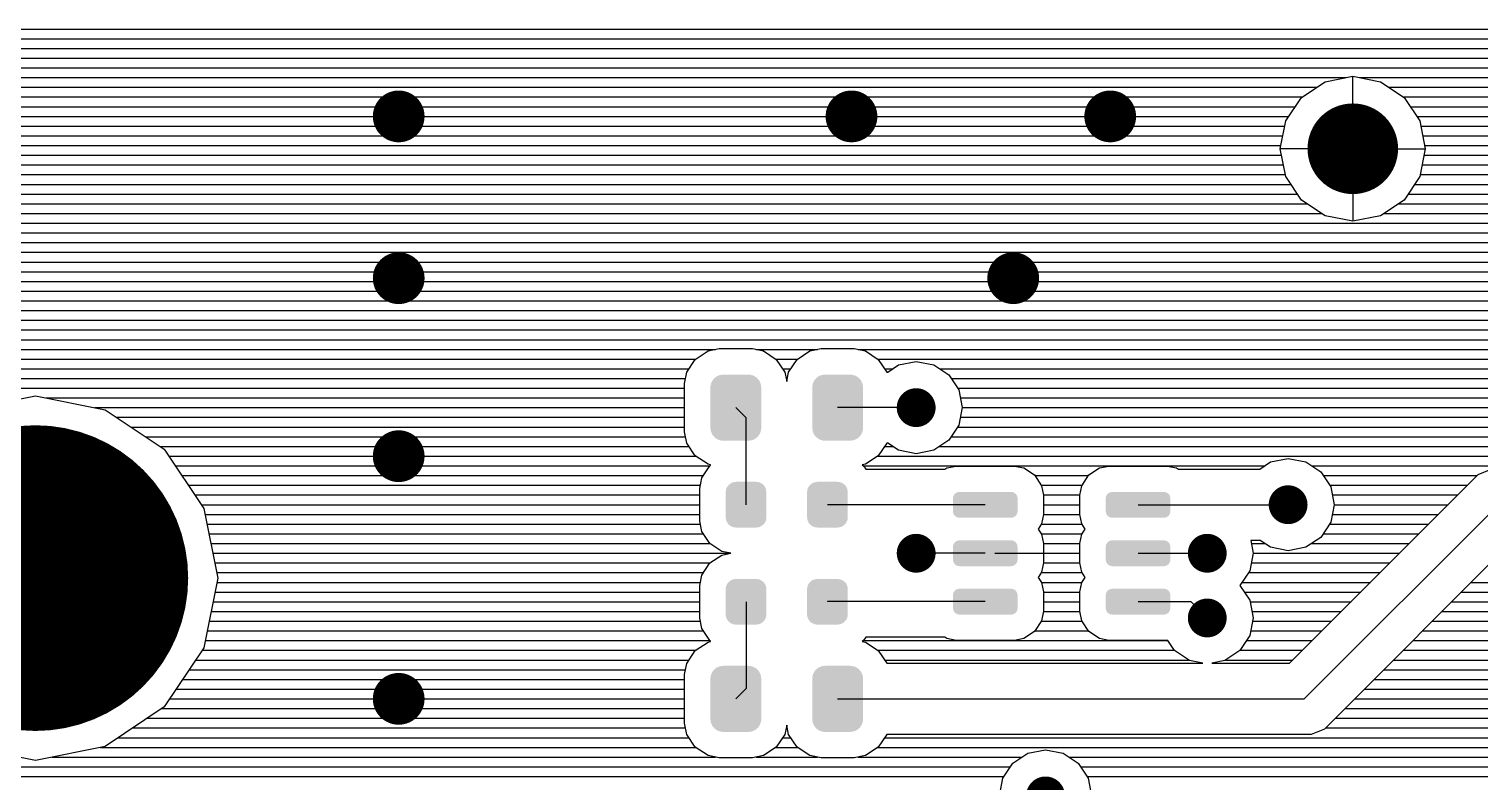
# Model space of a CAD drawing. Extents: x 295 to 953, y 10 to 290.
# Drawn here: x 559.6 to 622.3, y 223 to 255.5 of the extents above; entities that cross this region are included whole.
import ezdxf

# ---------------------------------------------------------------- set-up
doc = ezdxf.new("R2010")
doc.units = 0
doc.header["$LTSCALE"] = 5
doc.header["$MEASUREMENT"] = 0
doc.layers.get('0').update_dxf_attribs({"linetype": 'CONTINUOUS', "lineweight": 25})

msp = doc.modelspace()

# ---------------------------------------------------------------- linework, layer by layer
for p, q in [((555.145, 255.5), (643.737, 255.5)), ((555.173, 255.08), (643.737, 255.08)), ((555.089, 254.661), (643.737, 254.661)), ((554.625, 253.823), (643.737, 253.823)), ((554.91, 254.242), (643.737, 254.242)), ((554.011, 253.404), (616.468, 253.404)), ((614.557, 252.549), (615.574, 253.225)), ((615.574, 253.225), (616.775, 253.465)), ((616.775, 251.32), (616.775, 253.465)), ((616.775, 253.465), (617.971, 253.225)), ((617.077, 253.404), (643.737, 253.404)), ((617.971, 253.225), (618.988, 252.549)), ((553.144, 252.985), (615.21, 252.985)), ((618.334, 252.985), (643.737, 252.985)), ((552.306, 252.147), (614.288, 252.147)), ((552.725, 252.566), (614.585, 252.566)), ((613.875, 251.532), (614.557, 252.549)), ((618.96, 252.566), (643.737, 252.566)), ((618.988, 252.549), (619.67, 251.532)), ((619.256, 252.147), (643.737, 252.147)), ((551.887, 251.728), (614.009, 251.728)), ((613.64, 250.331), (613.875, 251.532)), ((619.536, 251.728), (643.737, 251.728)), ((619.67, 251.532), (619.904, 250.331)), ((551.809, 251.309), (613.836, 251.309)), ((551.809, 250.889), (613.752, 250.889)), ((619.709, 251.309), (643.737, 251.309)), ((619.793, 250.889), (643.737, 250.889)), ((551.809, 250.47), (613.668, 250.47)), ((615.78, 250.331), (613.64, 250.331)), ((613.875, 249.135), (613.64, 250.331)), ((617.764, 250.331), (619.904, 250.331)), ((619.904, 250.331), (619.67, 249.135)), ((619.876, 250.47), (643.737, 250.47)), ((551.809, 250.051), (613.696, 250.051)), ((551.809, 249.632), (613.78, 249.632)), ((619.765, 249.632), (643.737, 249.632)), ((619.848, 250.051), (643.737, 250.051)), ((551.809, 249.213), (613.864, 249.213)), ((614.557, 248.118), (613.875, 249.135)), ((616.775, 249.342), (616.775, 247.201)), ((619.67, 249.135), (618.988, 248.118)), ((619.681, 249.213), (643.737, 249.213)), ((551.815, 248.794), (614.104, 248.794)), ((551.815, 248.375), (614.383, 248.375)), ((619.161, 248.375), (643.737, 248.375)), ((619.441, 248.794), (643.737, 248.794)), ((551.815, 247.956), (614.797, 247.956)), ((615.574, 247.436), (614.557, 248.118)), ((618.988, 248.118), (617.971, 247.436)), ((618.748, 247.956), (643.737, 247.956)), ((551.815, 247.537), (615.423, 247.537)), ((551.815, 247.118), (643.737, 247.118)), ((616.775, 247.201), (615.574, 247.436)), ((617.971, 247.436), (616.775, 247.201)), ((618.122, 247.537), (643.737, 247.537)), ((551.815, 246.698), (643.737, 246.698)), ((551.815, 246.279), (643.62, 246.279)), ((551.815, 245.86), (643.502, 245.86)), ((551.815, 245.441), (643.419, 245.441)), ((551.815, 245.022), (643.502, 245.022)), ((551.815, 244.603), (643.62, 244.603)), ((551.815, 244.184), (643.899, 244.184)), ((551.815, 243.765), (644.402, 243.765)), ((551.815, 243.346), (646.425, 243.346)), ((551.815, 242.927), (646.425, 242.927)), ((551.815, 242.507), (646.425, 242.507)), ((551.815, 242.088), (646.425, 242.088)), ((551.815, 241.669), (589.243, 241.669)), ((588.371, 241.239), (588.924, 241.608)), ((588.924, 241.608), (589.411, 241.703)), ((589.411, 241.703), (590.841, 241.703)), ((590.841, 241.703), (591.327, 241.608)), ((591.003, 241.669), (593.646, 241.669)), ((591.327, 241.608), (591.875, 241.239)), ((592.775, 241.239), (593.322, 241.608)), ((593.322, 241.608), (593.808, 241.703)), ((593.808, 241.703), (595.239, 241.703)), ((595.239, 241.703), (595.725, 241.608)), ((595.407, 241.669), (646.425, 241.669)), ((595.725, 241.608), (596.278, 241.239)), ((551.815, 241.25), (588.394, 241.25)), ((551.815, 240.831), (588.103, 240.831)), ((587.907, 240.2), (588.002, 240.686)), ((588.002, 240.686), (588.371, 241.239)), ((591.858, 241.25), (592.791, 241.25)), ((591.875, 241.239), (592.244, 240.686)), ((592.149, 240.831), (592.501, 240.831)), ((592.244, 240.686), (592.328, 240.289)), ((592.328, 240.289), (592.406, 240.686)), ((592.406, 240.686), (592.775, 241.239)), ((596.256, 241.25), (646.425, 241.25)), ((596.278, 241.239), (596.641, 240.691)), ((596.546, 240.831), (596.904, 240.831)), ((596.641, 240.691), (596.692, 240.691)), ((596.692, 240.691), (597.15, 240.999)), ((597.15, 240.999), (597.916, 241.15)), ((597.916, 241.15), (598.676, 240.999)), ((598.676, 240.999), (599.324, 240.568)), ((598.921, 240.831), (646.425, 240.831)), ((551.815, 240.412), (587.952, 240.412)), ((587.907, 238.11), (587.907, 240.2)), ((592.3, 240.412), (592.35, 240.412)), ((599.324, 240.568), (599.754, 239.92)), ((599.424, 240.412), (646.425, 240.412)), ((551.815, 239.993), (587.907, 239.993)), ((556.866, 239.065), (559.872, 239.669)), ((559.872, 239.669), (562.884, 239.065)), ((560.331, 239.574), (587.907, 239.574)), ((599.704, 239.993), (646.425, 239.993)), ((599.754, 239.92), (599.905, 239.155)), ((599.821, 239.574), (646.425, 239.574)), ((562.437, 239.155), (587.907, 239.155)), ((562.884, 239.065), (565.438, 237.361)), ((590.567, 238.719), (590.126, 239.155)), ((597.916, 239.155), (594.524, 239.155)), ((599.905, 239.155), (599.754, 238.395)), ((599.905, 239.155), (646.425, 239.155)), ((563.382, 238.736), (587.907, 238.736)), ((564.008, 238.316), (587.907, 238.316)), ((590.567, 234.964), (590.567, 238.719)), ((599.754, 238.395), (599.324, 237.746)), ((599.704, 238.316), (646.604, 238.316)), ((599.821, 238.736), (646.453, 238.736)), ((564.633, 237.897), (587.952, 237.897)), ((588.002, 237.623), (587.907, 238.11)), ((588.371, 237.076), (588.002, 237.623)), ((596.641, 237.618), (596.278, 237.076)), ((596.692, 237.618), (596.641, 237.618)), ((597.15, 237.316), (596.692, 237.618)), ((599.324, 237.746), (598.676, 237.316)), ((599.424, 237.897), (646.414, 237.897)), ((565.259, 237.478), (588.103, 237.478)), ((565.438, 237.361), (567.142, 234.807)), ((565.639, 237.059), (588.394, 237.059)), ((588.924, 236.707), (588.371, 237.076)), ((596.278, 237.076), (595.725, 236.707)), ((596.256, 237.059), (646.213, 237.059)), ((596.546, 237.478), (596.904, 237.478)), ((597.916, 237.16), (597.15, 237.316)), ((598.676, 237.316), (597.916, 237.16)), ((598.921, 237.478), (646.296, 237.478)), ((613.215, 236.808), (613.981, 236.959)), ((613.981, 236.959), (614.741, 236.808)), ((565.919, 236.64), (589.008, 236.64)), ((588.656, 236.12), (589.003, 236.64)), ((589.031, 236.685), (588.924, 236.707)), ((589.003, 236.64), (589.031, 236.657)), ((589.031, 236.657), (589.031, 236.685)), ((595.725, 236.707), (595.585, 236.679)), ((595.585, 236.679), (595.647, 236.64)), ((595.641, 236.64), (612.97, 236.64)), ((595.647, 236.64), (595.742, 236.495)), ((595.742, 236.495), (599.151, 236.495)), ((599.151, 236.495), (599.234, 236.556)), ((599.234, 236.556), (599.642, 236.634)), ((599.642, 236.634), (602.157, 236.634)), ((602.157, 236.634), (602.559, 236.556)), ((602.559, 236.556), (603.023, 236.249)), ((605.376, 236.249), (605.839, 236.556)), ((605.839, 236.556), (606.242, 236.634)), ((606.242, 236.634), (608.756, 236.634)), ((608.756, 236.634), (609.164, 236.556)), ((609.164, 236.556), (609.248, 236.495)), ((609.248, 236.495), (612.752, 236.495)), ((612.752, 236.495), (613.215, 236.808)), ((614.741, 236.808), (615.389, 236.377)), ((614.987, 236.64), (646.296, 236.64)), ((615.389, 236.377), (615.82, 235.729)), ((622.19, 236.266), (622.754, 236.5)), ((566.198, 236.221), (588.723, 236.221)), ((566.477, 235.802), (588.595, 235.802)), ((588.567, 235.668), (588.656, 236.12)), ((588.567, 234.26), (588.567, 235.668)), ((603.023, 236.249), (603.33, 235.785)), ((603.04, 236.221), (605.359, 236.221)), ((603.319, 235.802), (605.079, 235.802)), ((603.33, 235.785), (603.414, 235.377)), ((604.984, 235.377), (605.068, 235.785)), ((605.068, 235.785), (605.376, 236.249)), ((614.043, 228.118), (621.754, 235.835)), ((615.49, 236.221), (622.145, 236.221)), ((615.769, 235.802), (621.726, 235.802)), ((615.82, 235.729), (615.97, 234.964)), ((621.754, 235.835), (622.19, 236.266)), ((566.762, 235.383), (588.567, 235.383)), ((603.414, 235.383), (604.984, 235.383)), ((603.414, 235.377), (603.414, 234.545)), ((604.984, 234.545), (604.984, 235.377)), ((615.887, 235.383), (621.307, 235.383)), ((567.042, 234.964), (588.567, 234.964)), ((567.142, 234.807), (567.746, 231.795)), ((567.198, 234.545), (588.567, 234.545)), ((595.485, 234.958), (594.082, 234.964)), ((600.9, 234.958), (595.485, 234.958)), ((603.414, 234.545), (603.33, 234.137)), ((603.414, 234.964), (604.984, 234.964)), ((603.414, 234.545), (604.984, 234.545)), ((605.068, 234.137), (604.984, 234.545)), ((607.499, 234.958), (613.975, 234.958)), ((613.981, 234.964), (613.975, 234.958)), ((614.68, 226.582), (623.062, 234.964)), ((615.97, 234.964), (615.82, 234.204)), ((615.887, 234.545), (620.469, 234.545)), ((615.97, 234.964), (620.888, 234.964)), ((567.282, 234.125), (588.595, 234.125)), ((588.656, 233.807), (588.567, 234.26)), ((589.003, 233.293), (588.656, 233.807)), ((603.33, 234.137), (603.185, 233.913)), ((603.185, 233.913), (603.33, 233.695)), ((603.325, 234.125), (605.074, 234.125)), ((605.213, 233.913), (605.068, 234.137)), ((605.068, 233.695), (605.213, 233.913)), ((615.82, 234.204), (615.389, 233.555)), ((615.769, 234.125), (620.05, 234.125)), ((567.366, 233.706), (588.723, 233.706)), ((567.444, 233.287), (589.008, 233.287)), ((589.517, 232.946), (589.003, 233.293)), ((603.325, 233.706), (605.074, 233.706)), ((603.33, 233.695), (603.414, 233.287)), ((603.414, 233.287), (604.984, 233.287)), ((603.414, 233.287), (603.414, 232.455)), ((604.984, 233.287), (605.068, 233.695)), ((604.984, 232.455), (604.984, 233.287)), ((612.768, 233.421), (612.372, 233.421)), ((612.372, 233.421), (612.478, 232.868)), ((612.394, 233.287), (612.97, 233.287)), ((613.215, 233.125), (612.768, 233.421)), ((615.389, 233.555), (614.741, 233.125)), ((614.987, 233.287), (619.211, 233.287)), ((615.49, 233.706), (619.631, 233.706)), ((623.693, 233.427), (615.546, 225.28)), ((567.528, 232.868), (589.908, 232.868)), ((589.003, 232.449), (589.517, 232.79)), ((589.908, 232.868), (589.517, 232.946)), ((589.517, 232.79), (589.908, 232.868)), ((600.9, 232.868), (597.916, 232.868)), ((601.319, 232.868), (603.414, 232.868)), ((603.414, 232.868), (604.984, 232.868)), ((607.499, 232.868), (610.489, 232.868)), ((612.478, 232.868), (612.327, 232.108)), ((612.478, 232.868), (618.792, 232.868)), ((613.981, 232.969), (613.215, 233.125)), ((614.741, 233.125), (613.981, 232.969)), ((567.612, 232.449), (589.008, 232.449)), ((567.696, 232.03), (588.723, 232.03)), ((588.567, 231.477), (588.656, 231.929)), ((588.656, 231.929), (589.003, 232.449)), ((603.33, 232.047), (603.185, 231.823)), ((603.325, 232.03), (605.074, 232.03)), ((603.414, 232.455), (603.33, 232.047)), ((603.414, 232.449), (604.984, 232.449)), ((605.068, 232.047), (604.984, 232.455)), ((605.213, 231.823), (605.068, 232.047)), ((612.327, 232.108), (611.902, 231.471)), ((612.277, 232.03), (617.954, 232.03)), ((612.394, 232.449), (618.373, 232.449)), ((567.746, 231.795), (567.142, 228.783)), ((567.707, 231.611), (588.595, 231.611)), ((588.567, 230.069), (588.567, 231.477)), ((603.185, 231.823), (603.33, 231.605)), ((603.325, 231.611), (605.074, 231.611)), ((603.33, 231.605), (603.414, 231.197)), ((604.984, 231.197), (605.068, 231.605)), ((605.068, 231.605), (605.213, 231.823)), ((611.902, 231.471), (612.327, 230.84)), ((611.997, 231.611), (617.535, 231.611)), ((621.877, 231.611), (646.604, 231.611)), ((567.539, 230.773), (588.567, 230.773)), ((567.623, 231.192), (588.567, 231.192)), ((590.567, 230.773), (590.567, 227.023)), ((594.088, 230.778), (594.082, 230.773)), ((600.9, 230.778), (594.088, 230.778)), ((603.414, 231.197), (603.414, 230.365)), ((603.414, 231.192), (604.984, 231.192)), ((603.414, 230.773), (604.984, 230.773)), ((604.984, 230.365), (604.984, 231.197)), ((607.499, 230.778), (609.784, 230.778)), ((609.784, 230.778), (610.489, 230.074)), ((612.092, 231.192), (617.116, 231.192)), ((612.327, 230.84), (612.478, 230.074)), ((612.338, 230.773), (616.697, 230.773)), ((621.039, 230.773), (646.425, 230.773)), ((621.458, 231.192), (646.453, 231.192)), ((567.455, 230.354), (588.567, 230.354)), ((588.656, 229.616), (588.567, 230.069)), ((603.414, 230.365), (603.33, 229.957)), ((603.414, 230.354), (604.984, 230.354)), ((605.068, 229.957), (604.984, 230.365)), ((612.478, 230.074), (612.327, 229.314)), ((612.422, 230.354), (616.278, 230.354)), ((620.62, 230.354), (646.425, 230.354)), ((567.288, 229.515), (588.723, 229.515)), ((567.372, 229.934), (588.595, 229.934)), ((589.003, 229.102), (588.656, 229.616)), ((603.023, 229.493), (602.559, 229.186)), ((603.33, 229.957), (603.023, 229.493)), ((603.04, 229.515), (605.359, 229.515)), ((603.319, 229.934), (605.079, 229.934)), ((605.376, 229.493), (605.068, 229.957)), ((605.834, 229.186), (605.376, 229.493)), ((612.366, 229.515), (615.44, 229.515)), ((612.45, 229.934), (615.859, 229.934)), ((619.781, 229.515), (646.425, 229.515)), ((620.2, 229.934), (646.425, 229.934)), ((567.142, 228.783), (565.438, 226.235)), ((567.204, 229.096), (589.008, 229.096)), ((588.371, 228.666), (588.924, 229.035)), ((588.924, 229.035), (589.031, 229.057)), ((589.031, 229.085), (589.003, 229.102)), ((589.031, 229.057), (589.031, 229.085)), ((595.647, 229.102), (595.585, 229.063)), ((595.585, 229.063), (595.725, 229.035)), ((595.641, 229.096), (608.784, 229.096)), ((595.742, 229.241), (595.647, 229.102)), ((595.725, 229.035), (596.278, 228.666)), ((599.151, 229.241), (595.742, 229.241)), ((599.234, 229.186), (599.151, 229.241)), ((599.642, 229.102), (599.234, 229.186)), ((602.157, 229.102), (599.642, 229.102)), ((602.559, 229.186), (602.157, 229.102)), ((606.242, 229.102), (605.834, 229.186)), ((608.756, 229.102), (606.242, 229.102)), ((608.779, 229.107), (608.756, 229.102)), ((609.075, 228.666), (608.779, 229.107)), ((612.327, 229.314), (611.897, 228.666)), ((612.187, 229.096), (615.02, 229.096)), ((619.362, 229.096), (646.425, 229.096)), ((566.79, 228.258), (588.103, 228.258)), ((567.075, 228.677), (588.394, 228.677)), ((588.002, 228.113), (588.371, 228.666)), ((596.256, 228.677), (609.069, 228.677)), ((596.278, 228.666), (596.641, 228.118)), ((596.546, 228.258), (609.684, 228.258)), ((609.723, 228.236), (609.075, 228.666)), ((610.293, 228.118), (609.723, 228.236)), ((611.249, 228.236), (610.679, 228.118)), ((611.897, 228.666), (611.249, 228.236)), ((611.288, 228.258), (614.182, 228.258)), ((611.902, 228.677), (614.601, 228.677)), ((618.524, 228.258), (646.425, 228.258)), ((618.943, 228.677), (646.425, 228.677)), ((566.511, 227.839), (587.952, 227.839)), ((587.907, 227.627), (588.002, 228.113)), ((587.907, 225.537), (587.907, 227.627)), ((596.641, 228.118), (610.293, 228.118)), ((610.679, 228.118), (614.043, 228.118)), ((618.105, 227.839), (646.425, 227.839)), ((565.952, 227.001), (587.907, 227.001)), ((566.232, 227.42), (587.907, 227.42)), ((590.567, 227.023), (590.126, 226.582)), ((617.267, 227.001), (646.425, 227.001)), ((617.686, 227.42), (646.425, 227.42)), ((565.673, 226.582), (587.907, 226.582)), ((594.524, 226.582), (614.68, 226.582)), ((616.848, 226.582), (646.425, 226.582)), ((565.438, 226.235), (562.884, 224.525)), ((564.706, 225.743), (587.907, 225.743)), ((565.338, 226.163), (587.907, 226.163)), ((616.009, 225.743), (646.671, 225.743)), ((616.429, 226.163), (646.509, 226.163)), ((564.08, 225.324), (587.952, 225.324)), ((588.002, 225.05), (587.907, 225.537)), ((588.371, 224.503), (588.002, 225.05)), ((592.244, 225.05), (591.875, 224.503)), ((592.328, 225.453), (592.244, 225.05)), ((592.3, 225.324), (592.35, 225.324)), ((592.406, 225.05), (592.328, 225.453)), ((592.775, 224.503), (592.406, 225.05)), ((596.641, 225.045), (596.278, 224.503)), ((614.981, 225.045), (596.641, 225.045)), ((615.546, 225.28), (614.981, 225.045)), ((615.59, 225.324), (646.414, 225.324)), ((559.872, 223.927), (556.866, 224.525)), ((562.884, 224.525), (559.872, 223.927)), ((562.689, 224.486), (588.394, 224.486)), ((563.454, 224.905), (588.103, 224.905)), ((588.924, 224.134), (588.371, 224.503)), ((591.875, 224.503), (591.327, 224.134)), ((591.858, 224.486), (592.791, 224.486)), ((592.149, 224.905), (592.501, 224.905)), ((593.322, 224.134), (592.775, 224.503)), ((596.278, 224.503), (595.725, 224.134)), ((596.256, 224.486), (646.213, 224.486)), ((596.546, 224.905), (646.296, 224.905)), ((602.738, 224.235), (603.504, 224.386)), ((603.504, 224.386), (604.264, 224.235)), ((560.582, 224.067), (589.243, 224.067)), ((589.411, 224.033), (588.924, 224.134)), ((590.841, 224.033), (589.411, 224.033)), ((591.327, 224.134), (590.841, 224.033)), ((591.003, 224.067), (593.646, 224.067)), ((593.808, 224.033), (593.322, 224.134)), ((595.239, 224.033), (593.808, 224.033)), ((595.725, 224.134), (595.239, 224.033)), ((595.407, 224.067), (602.492, 224.067)), ((601.66, 223.156), (602.09, 223.804)), ((602.09, 223.804), (602.738, 224.235)), ((604.264, 224.235), (604.912, 223.804)), ((604.509, 224.067), (646.296, 224.067)), ((604.912, 223.804), (605.342, 223.156)), ((551.815, 223.648), (601.989, 223.648)), ((551.815, 223.229), (601.71, 223.229)), ((601.509, 222.391), (601.66, 223.156)), ((605.012, 223.648), (646.414, 223.648)), ((605.292, 223.229), (625.375, 223.229)), ((605.342, 223.156), (605.493, 222.391))]:
    msp.add_line(p, q)
for points, const_width in [([(575.005, 251.728, 1), (576.122, 251.728, 1)], 1.118), ([(594.563, 251.728, 1), (595.68, 251.728, 1)], 1.118), ([(605.739, 251.728, 1), (606.856, 251.728, 1)], 1.118), ([(615.797, 250.331, 1), (617.753, 250.331, 1)], 1.956), ([(575.005, 244.743, 1), (576.122, 244.743, 1)], 1.118), ([(601.548, 244.743, 1), (602.665, 244.743, 1)], 1.118), ([(597.496, 239.155, 1), (598.335, 239.155, 1)], 0.838), ([(556.573, 231.795, 1), (563.172, 231.795, 1)], 6.599), ([(575.005, 237.059, 1), (576.122, 237.059, 1)], 1.118), ([(613.562, 234.964, 1), (614.4, 234.964, 1)], 0.838), ([(597.496, 232.868, 1), (598.335, 232.868, 1)], 0.838), ([(610.069, 232.868, 1), (610.908, 232.868, 1)], 0.838), ([(610.069, 230.074, 1), (610.908, 230.074, 1)], 0.838), ([(575.005, 226.582, 1), (576.122, 226.582, 1)], 1.118), ([(603.084, 222.391, 1), (603.923, 222.391, 1)], 0.838)]:
    msp.add_lwpolyline(points, format="xyb", close=True, dxfattribs=dict(const_width=const_width))
for points in [[(589.025, 238.274), (589.025, 240.035), (591.227, 238.274), (591.227, 240.035)], [(589.028, 240.035), (589.033, 240.108), (591.224, 240.035), (591.213, 240.108)], [(589.033, 240.108), (589.057, 240.189), (591.213, 240.108), (591.2, 240.189)], [(589.057, 240.189), (589.077, 240.258), (591.2, 240.189), (591.168, 240.258)], [(589.077, 240.258), (589.123, 240.331), (591.168, 240.258), (591.134, 240.331)], [(589.123, 240.331), (589.161, 240.39), (591.134, 240.331), (591.083, 240.39)], [(589.161, 240.39), (589.228, 240.449), (591.083, 240.39), (591.031, 240.449)], [(589.228, 240.449), (589.279, 240.493), (591.031, 240.449), (590.961, 240.493)], [(589.279, 240.493), (589.364, 240.533), (590.961, 240.493), (590.899, 240.533)], [(589.364, 240.533), (589.421, 240.559), (590.899, 240.533), (590.807, 240.559)], [(589.421, 240.559), (589.533, 240.576), (590.807, 240.559), (590.749, 240.576)], [(589.533, 240.576), (589.568, 240.581), (590.749, 240.576), (590.676, 240.581)], [(589.568, 240.581), (589.575, 240.582), (590.676, 240.581), (590.676, 240.582)], [(589.575, 240.582), (589.575, 240.585), (590.676, 240.582), (590.676, 240.585)], [(593.423, 238.274), (593.423, 240.035), (595.624, 238.274), (595.624, 240.035)], [(593.426, 240.035), (593.431, 240.108), (595.622, 240.035), (595.611, 240.108)], [(593.431, 240.108), (593.454, 240.189), (595.611, 240.108), (595.598, 240.189)], [(593.454, 240.189), (593.475, 240.258), (595.598, 240.189), (595.566, 240.258)], [(593.475, 240.258), (593.521, 240.331), (595.566, 240.258), (595.532, 240.331)], [(593.521, 240.331), (593.559, 240.39), (595.532, 240.331), (595.48, 240.39)], [(593.559, 240.39), (593.625, 240.449), (595.48, 240.39), (595.429, 240.449)], [(593.625, 240.449), (593.676, 240.493), (595.429, 240.449), (595.359, 240.493)], [(593.676, 240.493), (593.761, 240.533), (595.359, 240.493), (595.297, 240.533)], [(593.761, 240.533), (593.818, 240.559), (595.297, 240.533), (595.205, 240.559)], [(593.818, 240.559), (593.931, 240.576), (595.205, 240.559), (595.146, 240.576)], [(593.931, 240.576), (593.966, 240.581), (595.146, 240.576), (595.074, 240.581)], [(593.966, 240.581), (593.973, 240.582), (595.074, 240.581), (595.074, 240.582)], [(593.973, 240.582), (593.973, 240.585), (595.074, 240.582), (595.074, 240.585)], [(589.039, 238.201), (589.028, 238.274), (591.219, 238.201), (591.224, 238.274)], [(589.051, 238.12), (589.039, 238.201), (591.195, 238.12), (591.219, 238.201)], [(593.437, 238.201), (593.426, 238.274), (595.616, 238.201), (595.622, 238.274)], [(593.449, 238.12), (593.437, 238.201), (595.593, 238.12), (595.616, 238.201)], [(589.083, 238.051), (589.051, 238.12), (591.175, 238.051), (591.195, 238.12)], [(589.117, 237.978), (589.083, 238.051), (591.129, 237.978), (591.175, 238.051)], [(589.168, 237.919), (589.117, 237.978), (591.091, 237.919), (591.129, 237.978)], [(589.22, 237.86), (589.168, 237.919), (591.024, 237.86), (591.091, 237.919)], [(589.289, 237.816), (589.22, 237.86), (590.973, 237.816), (591.024, 237.86)], [(589.352, 237.776), (589.289, 237.816), (590.887, 237.776), (590.973, 237.816)], [(589.442, 237.75), (589.352, 237.776), (590.831, 237.75), (590.887, 237.776)], [(589.502, 237.732), (589.442, 237.75), (590.714, 237.732), (590.831, 237.75)], [(589.575, 237.727), (589.502, 237.732), (590.678, 237.727), (590.714, 237.732)], [(589.575, 237.724), (589.575, 237.727), (590.676, 237.724), (590.676, 237.727)], [(589.575, 237.727), (589.575, 237.727), (590.676, 237.727), (590.678, 237.727)], [(593.481, 238.051), (593.449, 238.12), (595.573, 238.051), (595.593, 238.12)], [(593.514, 237.978), (593.481, 238.051), (595.526, 237.978), (595.573, 238.051)], [(593.566, 237.919), (593.514, 237.978), (595.489, 237.919), (595.526, 237.978)], [(593.617, 237.86), (593.566, 237.919), (595.422, 237.86), (595.489, 237.919)], [(593.687, 237.816), (593.617, 237.86), (595.371, 237.816), (595.422, 237.86)], [(593.749, 237.776), (593.687, 237.816), (595.285, 237.776), (595.371, 237.816)], [(593.839, 237.75), (593.749, 237.776), (595.229, 237.75), (595.285, 237.776)], [(593.9, 237.732), (593.839, 237.75), (595.111, 237.732), (595.229, 237.75)], [(593.973, 237.727), (593.9, 237.732), (595.076, 237.727), (595.111, 237.732)], [(593.973, 237.724), (593.973, 237.727), (595.074, 237.724), (595.074, 237.727)], [(593.973, 237.727), (593.973, 237.727), (595.074, 237.727), (595.076, 237.727)], [(589.706, 235.637), (589.713, 235.652), (591.427, 235.637), (591.424, 235.652)], [(589.713, 235.652), (589.767, 235.762), (591.424, 235.652), (591.365, 235.762)], [(589.767, 235.762), (589.779, 235.775), (591.365, 235.762), (591.359, 235.775)], [(589.779, 235.775), (589.864, 235.862), (591.359, 235.775), (591.267, 235.862)], [(589.864, 235.862), (589.882, 235.871), (591.267, 235.862), (591.258, 235.871)], [(589.882, 235.871), (589.988, 235.927), (591.258, 235.871), (591.141, 235.927)], [(589.988, 235.927), (590.017, 235.931), (591.141, 235.927), (591.132, 235.931)], [(590.017, 235.931), (590.126, 235.949), (591.132, 235.931), (591.009, 235.949)], [(590.126, 235.949), (590.126, 235.953), (591.009, 235.949), (591.009, 235.953)], [(593.221, 235.637), (593.228, 235.652), (594.941, 235.637), (594.939, 235.652)], [(593.228, 235.652), (593.282, 235.762), (594.939, 235.652), (594.88, 235.762)], [(593.282, 235.762), (593.294, 235.775), (594.88, 235.762), (594.874, 235.775)], [(593.294, 235.775), (593.379, 235.862), (594.874, 235.775), (594.782, 235.862)], [(593.379, 235.862), (593.396, 235.871), (594.782, 235.862), (594.773, 235.871)], [(593.396, 235.871), (593.503, 235.927), (594.773, 235.871), (594.656, 235.927)], [(593.503, 235.927), (593.532, 235.931), (594.656, 235.927), (594.647, 235.931)], [(593.532, 235.931), (593.641, 235.949), (594.647, 235.931), (594.524, 235.949)], [(593.641, 235.949), (593.641, 235.953), (594.524, 235.949), (594.524, 235.953)], [(589.687, 235.514), (589.706, 235.637), (591.447, 235.514), (591.427, 235.637)], [(589.687, 235.511), (589.687, 235.514), (591.447, 235.511), (591.447, 235.514)], [(589.687, 234.416), (589.687, 235.511), (591.447, 234.416), (591.447, 235.511)], [(593.202, 235.514), (593.221, 235.637), (594.962, 235.514), (594.941, 235.637)], [(593.202, 235.511), (593.202, 235.514), (594.962, 235.511), (594.962, 235.514)], [(593.202, 234.416), (593.202, 235.511), (594.962, 234.416), (594.962, 235.511)], [(599.503, 235.237), (599.521, 235.338), (602.297, 235.237), (602.276, 235.338)], [(599.503, 234.679), (599.503, 235.237), (602.297, 234.679), (602.297, 235.237)], [(599.521, 235.338), (599.527, 235.346), (602.276, 235.338), (602.274, 235.346)], [(599.527, 235.346), (599.581, 235.432), (602.274, 235.346), (602.216, 235.432)], [(599.581, 235.432), (599.59, 235.438), (602.216, 235.432), (602.212, 235.438)], [(599.59, 235.438), (599.673, 235.495), (602.212, 235.438), (602.123, 235.495)], [(599.673, 235.495), (599.689, 235.498), (602.123, 235.495), (602.118, 235.498)], [(599.689, 235.498), (599.782, 235.517), (602.118, 235.498), (602.017, 235.517)], [(606.102, 235.237), (606.121, 235.338), (608.896, 235.237), (608.876, 235.338)], [(606.102, 234.679), (606.102, 235.237), (608.896, 234.679), (608.896, 235.237)], [(606.121, 235.338), (606.126, 235.346), (608.876, 235.338), (608.874, 235.346)], [(606.126, 235.346), (606.181, 235.432), (608.874, 235.346), (608.815, 235.432)], [(606.181, 235.432), (606.19, 235.438), (608.815, 235.432), (608.811, 235.438)], [(606.19, 235.438), (606.272, 235.495), (608.811, 235.438), (608.723, 235.495)], [(606.272, 235.495), (606.289, 235.498), (608.723, 235.495), (608.717, 235.498)], [(606.289, 235.498), (606.381, 235.517), (608.717, 235.498), (608.617, 235.517)], [(589.687, 234.413), (589.687, 234.416), (591.447, 234.413), (591.447, 234.416)], [(589.708, 234.29), (589.687, 234.413), (591.429, 234.29), (591.447, 234.413)], [(593.202, 234.413), (593.202, 234.416), (594.962, 234.413), (594.962, 234.416)], [(593.223, 234.29), (593.202, 234.413), (594.944, 234.29), (594.962, 234.413)], [(599.523, 234.578), (599.503, 234.679), (602.278, 234.578), (602.297, 234.679)], [(599.525, 234.57), (599.523, 234.578), (602.272, 234.57), (602.278, 234.578)], [(599.583, 234.484), (599.525, 234.57), (602.218, 234.484), (602.272, 234.57)], [(599.588, 234.478), (599.583, 234.484), (602.209, 234.478), (602.218, 234.484)], [(599.676, 234.421), (599.588, 234.478), (602.126, 234.421), (602.209, 234.478)], [(599.681, 234.418), (599.676, 234.421), (602.11, 234.418), (602.126, 234.421)], [(599.782, 234.399), (599.681, 234.418), (602.017, 234.399), (602.11, 234.418)], [(606.122, 234.578), (606.102, 234.679), (608.877, 234.578), (608.896, 234.679)], [(606.124, 234.57), (606.122, 234.578), (608.872, 234.57), (608.877, 234.578)], [(606.183, 234.484), (606.124, 234.57), (608.817, 234.484), (608.872, 234.57)], [(606.187, 234.478), (606.183, 234.484), (608.808, 234.478), (608.817, 234.484)], [(606.275, 234.421), (606.187, 234.478), (608.726, 234.421), (608.808, 234.478)], [(606.281, 234.418), (606.275, 234.421), (608.709, 234.418), (608.726, 234.421)], [(606.381, 234.399), (606.281, 234.418), (608.617, 234.399), (608.709, 234.418)], [(589.711, 234.276), (589.708, 234.29), (591.422, 234.276), (591.429, 234.29)], [(589.769, 234.165), (589.711, 234.276), (591.368, 234.165), (591.422, 234.276)], [(589.776, 234.152), (589.769, 234.165), (591.356, 234.152), (591.368, 234.165)], [(589.867, 234.065), (589.776, 234.152), (591.27, 234.065), (591.356, 234.152)], [(589.877, 234.056), (589.867, 234.065), (591.253, 234.056), (591.27, 234.065)], [(589.993, 234), (589.877, 234.056), (591.147, 234), (591.253, 234.056)], [(590.003, 233.996), (589.993, 234), (591.118, 233.996), (591.147, 234)], [(590.126, 233.978), (590.003, 233.996), (591.009, 233.978), (591.118, 233.996)], [(590.126, 233.975), (590.126, 233.978), (591.009, 233.975), (591.009, 233.978)], [(593.225, 234.276), (593.223, 234.29), (594.936, 234.276), (594.944, 234.29)], [(593.284, 234.165), (593.225, 234.276), (594.883, 234.165), (594.936, 234.276)], [(593.291, 234.152), (593.284, 234.165), (594.87, 234.152), (594.883, 234.165)], [(593.382, 234.065), (593.291, 234.152), (594.785, 234.065), (594.87, 234.152)], [(593.392, 234.056), (593.382, 234.065), (594.768, 234.056), (594.785, 234.065)], [(593.508, 234), (593.392, 234.056), (594.661, 234), (594.768, 234.056)], [(593.518, 233.996), (593.508, 234), (594.633, 233.996), (594.661, 234)], [(593.641, 233.978), (593.518, 233.996), (594.524, 233.978), (594.633, 233.996)], [(593.641, 233.975), (593.641, 233.978), (594.524, 233.975), (594.524, 233.978)], [(599.503, 233.148), (599.521, 233.248), (602.297, 233.148), (602.276, 233.248)], [(599.503, 232.589), (599.503, 233.148), (602.297, 232.589), (602.297, 233.148)], [(599.521, 233.248), (599.527, 233.256), (602.276, 233.248), (602.274, 233.256)], [(599.527, 233.256), (599.581, 233.342), (602.274, 233.256), (602.216, 233.342)], [(599.581, 233.342), (599.59, 233.348), (602.216, 233.342), (602.212, 233.348)], [(599.59, 233.348), (599.673, 233.405), (602.212, 233.348), (602.123, 233.405)], [(599.673, 233.405), (599.689, 233.408), (602.123, 233.405), (602.118, 233.408)], [(599.689, 233.408), (599.782, 233.427), (602.118, 233.408), (602.017, 233.427)], [(606.102, 233.148), (606.121, 233.248), (608.896, 233.148), (608.876, 233.248)], [(606.102, 232.589), (606.102, 233.148), (608.896, 232.589), (608.896, 233.148)], [(606.121, 233.248), (606.126, 233.256), (608.876, 233.248), (608.874, 233.256)], [(606.126, 233.256), (606.181, 233.342), (608.874, 233.256), (608.815, 233.342)], [(606.181, 233.342), (606.19, 233.348), (608.815, 233.342), (608.811, 233.348)], [(606.19, 233.348), (606.272, 233.405), (608.811, 233.348), (608.723, 233.405)], [(606.272, 233.405), (606.289, 233.408), (608.723, 233.405), (608.717, 233.408)], [(606.289, 233.408), (606.381, 233.427), (608.717, 233.408), (608.617, 233.427)], [(599.523, 232.488), (599.503, 232.589), (602.278, 232.488), (602.297, 232.589)], [(606.122, 232.488), (606.102, 232.589), (608.877, 232.488), (608.896, 232.589)], [(599.525, 232.48), (599.523, 232.488), (602.272, 232.48), (602.278, 232.488)], [(599.583, 232.394), (599.525, 232.48), (602.218, 232.394), (602.272, 232.48)], [(599.588, 232.388), (599.583, 232.394), (602.209, 232.388), (602.218, 232.394)], [(599.676, 232.331), (599.588, 232.388), (602.126, 232.331), (602.209, 232.388)], [(599.681, 232.328), (599.676, 232.331), (602.11, 232.328), (602.126, 232.331)], [(599.782, 232.309), (599.681, 232.328), (602.017, 232.309), (602.11, 232.328)], [(606.124, 232.48), (606.122, 232.488), (608.872, 232.48), (608.877, 232.488)], [(606.183, 232.394), (606.124, 232.48), (608.817, 232.394), (608.872, 232.48)], [(606.187, 232.388), (606.183, 232.394), (608.808, 232.388), (608.817, 232.394)], [(606.275, 232.331), (606.187, 232.388), (608.726, 232.331), (608.808, 232.388)], [(606.281, 232.328), (606.275, 232.331), (608.709, 232.328), (608.726, 232.331)], [(606.381, 232.309), (606.281, 232.328), (608.617, 232.309), (608.709, 232.328)], [(589.687, 231.323), (589.706, 231.446), (591.447, 231.323), (591.427, 231.446)], [(589.687, 231.32), (589.687, 231.323), (591.447, 231.32), (591.447, 231.323)], [(589.687, 230.225), (589.687, 231.32), (591.447, 230.225), (591.447, 231.32)], [(589.706, 231.446), (589.713, 231.461), (591.427, 231.446), (591.424, 231.461)], [(589.713, 231.461), (589.767, 231.571), (591.424, 231.461), (591.365, 231.571)], [(589.767, 231.571), (589.779, 231.584), (591.365, 231.571), (591.359, 231.584)], [(589.779, 231.584), (589.864, 231.671), (591.359, 231.584), (591.267, 231.671)], [(589.864, 231.671), (589.882, 231.68), (591.267, 231.671), (591.258, 231.68)], [(589.882, 231.68), (589.988, 231.736), (591.258, 231.68), (591.141, 231.736)], [(589.988, 231.736), (590.017, 231.74), (591.141, 231.736), (591.132, 231.74)], [(590.017, 231.74), (590.126, 231.758), (591.132, 231.74), (591.009, 231.758)], [(590.126, 231.758), (590.126, 231.762), (591.009, 231.758), (591.009, 231.762)], [(593.202, 231.323), (593.221, 231.446), (594.962, 231.323), (594.941, 231.446)], [(593.202, 231.32), (593.202, 231.323), (594.962, 231.32), (594.962, 231.323)], [(593.202, 230.225), (593.202, 231.32), (594.962, 230.225), (594.962, 231.32)], [(593.221, 231.446), (593.228, 231.461), (594.941, 231.446), (594.939, 231.461)], [(593.228, 231.461), (593.282, 231.571), (594.939, 231.461), (594.88, 231.571)], [(593.282, 231.571), (593.294, 231.584), (594.88, 231.571), (594.874, 231.584)], [(593.294, 231.584), (593.379, 231.671), (594.874, 231.584), (594.782, 231.671)], [(593.379, 231.671), (593.396, 231.68), (594.782, 231.671), (594.773, 231.68)], [(593.396, 231.68), (593.503, 231.736), (594.773, 231.68), (594.656, 231.736)], [(593.503, 231.736), (593.532, 231.74), (594.656, 231.736), (594.647, 231.74)], [(593.532, 231.74), (593.641, 231.758), (594.647, 231.74), (594.524, 231.758)], [(593.641, 231.758), (593.641, 231.762), (594.524, 231.758), (594.524, 231.762)], [(599.59, 231.258), (599.673, 231.315), (602.212, 231.258), (602.123, 231.315)], [(599.673, 231.315), (599.689, 231.318), (602.123, 231.315), (602.118, 231.318)], [(599.689, 231.318), (599.782, 231.337), (602.118, 231.318), (602.017, 231.337)], [(606.19, 231.258), (606.272, 231.315), (608.811, 231.258), (608.723, 231.315)], [(606.272, 231.315), (606.289, 231.318), (608.723, 231.315), (608.717, 231.318)], [(606.289, 231.318), (606.381, 231.337), (608.717, 231.318), (608.617, 231.337)], [(599.503, 231.058), (599.521, 231.158), (602.297, 231.058), (602.276, 231.158)], [(599.503, 230.499), (599.503, 231.058), (602.297, 230.499), (602.297, 231.058)], [(599.521, 231.158), (599.527, 231.167), (602.276, 231.158), (602.274, 231.167)], [(599.527, 231.167), (599.581, 231.252), (602.274, 231.167), (602.216, 231.252)], [(599.581, 231.252), (599.59, 231.258), (602.216, 231.252), (602.212, 231.258)], [(606.102, 231.058), (606.121, 231.158), (608.896, 231.058), (608.876, 231.158)], [(606.102, 230.499), (606.102, 231.058), (608.896, 230.499), (608.896, 231.058)], [(606.121, 231.158), (606.126, 231.167), (608.876, 231.158), (608.874, 231.167)], [(606.126, 231.167), (606.181, 231.252), (608.874, 231.167), (608.815, 231.252)], [(606.181, 231.252), (606.19, 231.258), (608.815, 231.252), (608.811, 231.258)], [(589.687, 230.222), (589.687, 230.225), (591.447, 230.222), (591.447, 230.225)], [(589.708, 230.099), (589.687, 230.222), (591.429, 230.099), (591.447, 230.222)], [(589.711, 230.085), (589.708, 230.099), (591.422, 230.085), (591.429, 230.099)], [(589.769, 229.974), (589.711, 230.085), (591.368, 229.974), (591.422, 230.085)], [(593.202, 230.222), (593.202, 230.225), (594.962, 230.222), (594.962, 230.225)], [(593.223, 230.099), (593.202, 230.222), (594.944, 230.099), (594.962, 230.222)], [(593.225, 230.085), (593.223, 230.099), (594.936, 230.085), (594.944, 230.099)], [(593.284, 229.974), (593.225, 230.085), (594.883, 229.974), (594.936, 230.085)], [(599.523, 230.398), (599.503, 230.499), (602.278, 230.398), (602.297, 230.499)], [(599.525, 230.39), (599.523, 230.398), (602.272, 230.39), (602.278, 230.398)], [(599.583, 230.304), (599.525, 230.39), (602.218, 230.304), (602.272, 230.39)], [(599.588, 230.298), (599.583, 230.304), (602.209, 230.298), (602.218, 230.304)], [(599.676, 230.242), (599.588, 230.298), (602.126, 230.242), (602.209, 230.298)], [(599.681, 230.238), (599.676, 230.242), (602.11, 230.238), (602.126, 230.242)], [(599.782, 230.219), (599.681, 230.238), (602.017, 230.219), (602.11, 230.238)], [(606.122, 230.398), (606.102, 230.499), (608.877, 230.398), (608.896, 230.499)], [(606.124, 230.39), (606.122, 230.398), (608.872, 230.39), (608.877, 230.398)], [(606.183, 230.304), (606.124, 230.39), (608.817, 230.304), (608.872, 230.39)], [(606.187, 230.298), (606.183, 230.304), (608.808, 230.298), (608.817, 230.304)], [(606.275, 230.242), (606.187, 230.298), (608.726, 230.242), (608.808, 230.298)], [(606.281, 230.238), (606.275, 230.242), (608.709, 230.238), (608.726, 230.242)], [(606.381, 230.219), (606.281, 230.238), (608.617, 230.219), (608.709, 230.238)], [(589.776, 229.961), (589.769, 229.974), (591.356, 229.961), (591.368, 229.974)], [(589.867, 229.874), (589.776, 229.961), (591.27, 229.874), (591.356, 229.961)], [(589.877, 229.865), (589.867, 229.874), (591.253, 229.865), (591.27, 229.874)], [(589.993, 229.809), (589.877, 229.865), (591.147, 229.809), (591.253, 229.865)], [(590.003, 229.805), (589.993, 229.809), (591.118, 229.805), (591.147, 229.809)], [(590.126, 229.787), (590.003, 229.805), (591.009, 229.787), (591.118, 229.805)], [(590.126, 229.784), (590.126, 229.787), (591.009, 229.784), (591.009, 229.787)], [(593.291, 229.961), (593.284, 229.974), (594.87, 229.961), (594.883, 229.974)], [(593.382, 229.874), (593.291, 229.961), (594.785, 229.874), (594.87, 229.961)], [(593.392, 229.865), (593.382, 229.874), (594.768, 229.865), (594.785, 229.874)], [(593.508, 229.809), (593.392, 229.865), (594.661, 229.809), (594.768, 229.865)], [(593.518, 229.805), (593.508, 229.809), (594.633, 229.805), (594.661, 229.809)], [(593.641, 229.787), (593.518, 229.805), (594.524, 229.787), (594.633, 229.805)], [(593.641, 229.784), (593.641, 229.787), (594.524, 229.784), (594.524, 229.787)], [(589.028, 227.462), (589.033, 227.535), (591.224, 227.462), (591.213, 227.535)], [(589.033, 227.535), (589.057, 227.616), (591.213, 227.535), (591.2, 227.616)], [(589.057, 227.616), (589.077, 227.685), (591.2, 227.616), (591.168, 227.685)], [(589.077, 227.685), (589.123, 227.758), (591.168, 227.685), (591.134, 227.758)], [(589.123, 227.758), (589.161, 227.817), (591.134, 227.758), (591.083, 227.817)], [(589.161, 227.817), (589.228, 227.876), (591.083, 227.817), (591.031, 227.876)], [(589.228, 227.876), (589.279, 227.92), (591.031, 227.876), (590.961, 227.92)], [(589.279, 227.92), (589.364, 227.96), (590.961, 227.92), (590.899, 227.96)], [(589.364, 227.96), (589.421, 227.986), (590.899, 227.96), (590.807, 227.986)], [(589.421, 227.986), (589.533, 228.003), (590.807, 227.986), (590.749, 228.003)], [(589.533, 228.003), (589.568, 228.008), (590.749, 228.003), (590.676, 228.008)], [(589.568, 228.008), (589.575, 228.009), (590.676, 228.008), (590.676, 228.009)], [(589.575, 228.009), (589.575, 228.012), (590.676, 228.009), (590.676, 228.012)], [(593.426, 227.462), (593.431, 227.535), (595.622, 227.462), (595.611, 227.535)], [(593.431, 227.535), (593.454, 227.616), (595.611, 227.535), (595.598, 227.616)], [(593.454, 227.616), (593.475, 227.685), (595.598, 227.616), (595.566, 227.685)], [(593.475, 227.685), (593.521, 227.758), (595.566, 227.685), (595.532, 227.758)], [(593.521, 227.758), (593.559, 227.817), (595.532, 227.758), (595.48, 227.817)], [(593.559, 227.817), (593.625, 227.876), (595.48, 227.817), (595.429, 227.876)], [(593.625, 227.876), (593.676, 227.92), (595.429, 227.876), (595.359, 227.92)], [(593.676, 227.92), (593.761, 227.96), (595.359, 227.92), (595.297, 227.96)], [(593.761, 227.96), (593.818, 227.986), (595.297, 227.96), (595.205, 227.986)], [(593.818, 227.986), (593.931, 228.003), (595.205, 227.986), (595.146, 228.003)], [(593.931, 228.003), (593.966, 228.008), (595.146, 228.003), (595.074, 228.008)], [(593.966, 228.008), (593.973, 228.009), (595.074, 228.008), (595.074, 228.009)], [(593.973, 228.009), (593.973, 228.012), (595.074, 228.009), (595.074, 228.012)], [(589.025, 225.701), (589.025, 227.462), (591.227, 225.701), (591.227, 227.462)], [(593.423, 225.701), (593.423, 227.462), (595.624, 225.701), (595.624, 227.462)], [(589.039, 225.628), (589.028, 225.701), (591.219, 225.628), (591.224, 225.701)], [(589.051, 225.547), (589.039, 225.628), (591.195, 225.547), (591.219, 225.628)], [(593.437, 225.628), (593.426, 225.701), (595.616, 225.628), (595.622, 225.701)], [(593.449, 225.547), (593.437, 225.628), (595.593, 225.547), (595.616, 225.628)], [(589.083, 225.478), (589.051, 225.547), (591.175, 225.478), (591.195, 225.547)], [(589.117, 225.405), (589.083, 225.478), (591.129, 225.405), (591.175, 225.478)], [(589.168, 225.346), (589.117, 225.405), (591.091, 225.346), (591.129, 225.405)], [(589.22, 225.287), (589.168, 225.346), (591.024, 225.287), (591.091, 225.346)], [(589.289, 225.243), (589.22, 225.287), (590.973, 225.243), (591.024, 225.287)], [(589.352, 225.203), (589.289, 225.243), (590.887, 225.203), (590.973, 225.243)], [(589.442, 225.177), (589.352, 225.203), (590.831, 225.177), (590.887, 225.203)], [(589.502, 225.159), (589.442, 225.177), (590.714, 225.159), (590.831, 225.177)], [(589.575, 225.154), (589.502, 225.159), (590.678, 225.154), (590.714, 225.159)], [(589.575, 225.151), (589.575, 225.154), (590.676, 225.151), (590.676, 225.154)], [(589.575, 225.154), (589.575, 225.154), (590.676, 225.154), (590.678, 225.154)], [(593.481, 225.478), (593.449, 225.547), (595.573, 225.478), (595.593, 225.547)], [(593.514, 225.405), (593.481, 225.478), (595.526, 225.405), (595.573, 225.478)], [(593.566, 225.346), (593.514, 225.405), (595.489, 225.346), (595.526, 225.405)], [(593.617, 225.287), (593.566, 225.346), (595.422, 225.287), (595.489, 225.346)], [(593.687, 225.243), (593.617, 225.287), (595.371, 225.243), (595.422, 225.287)], [(593.749, 225.203), (593.687, 225.243), (595.285, 225.203), (595.371, 225.243)], [(593.839, 225.177), (593.749, 225.203), (595.229, 225.177), (595.285, 225.203)], [(593.9, 225.159), (593.839, 225.177), (595.111, 225.159), (595.229, 225.177)], [(593.973, 225.154), (593.9, 225.159), (595.076, 225.154), (595.111, 225.159)], [(593.973, 225.151), (593.973, 225.154), (595.074, 225.151), (595.074, 225.154)], [(593.973, 225.154), (593.973, 225.154), (595.074, 225.154), (595.076, 225.154)]]:
    msp.add_solid(points)

doc.saveas('drawing.dxf')
